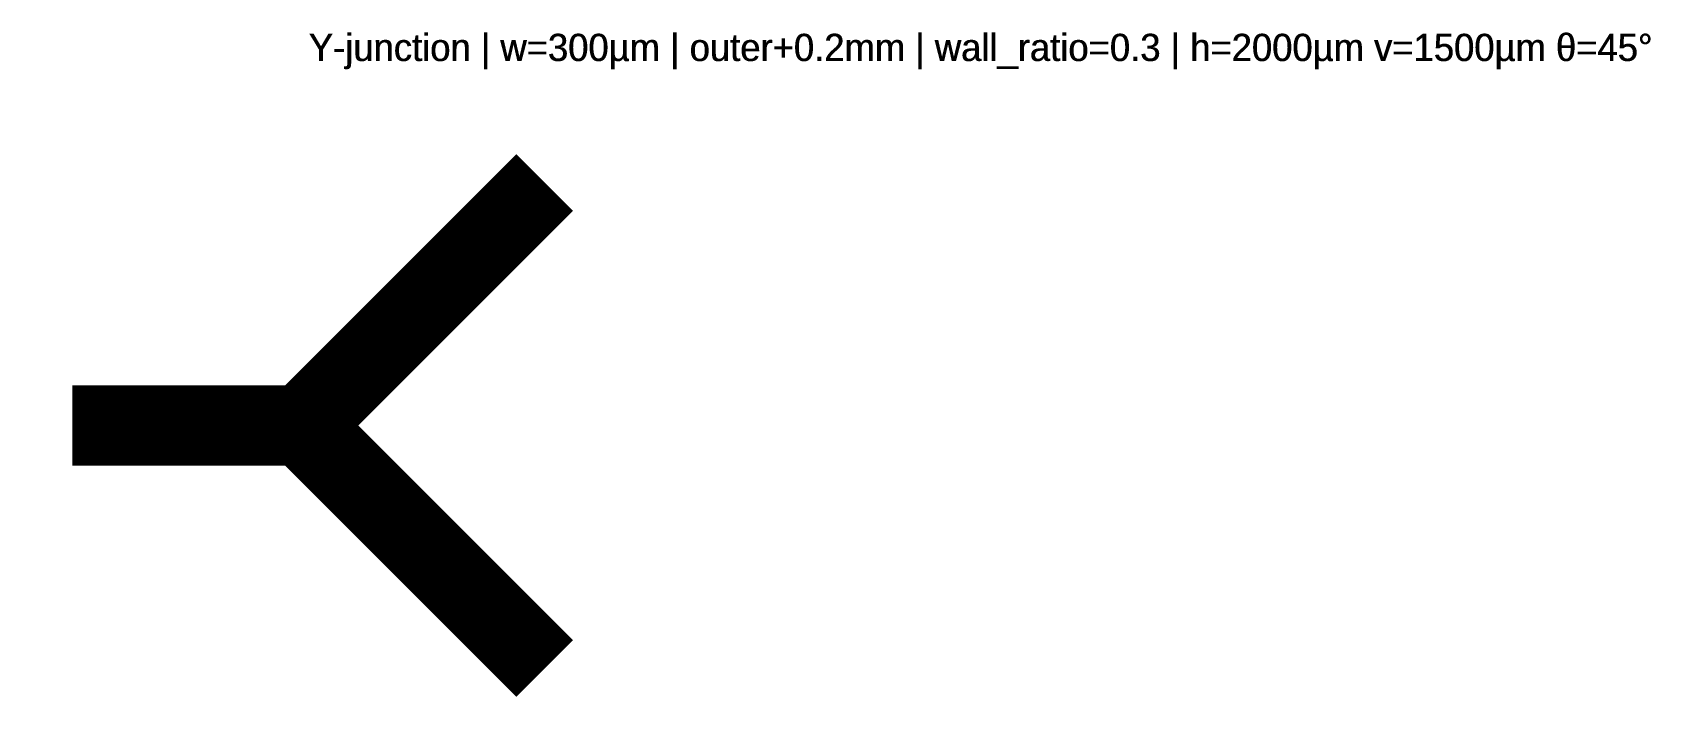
# Model space of a CAD drawing. Header units: metres. Extents: x -1175 to 5886, y -1236 to 1716.
import ezdxf

# ---------------------------------------------------------------- set-up
doc = ezdxf.new("R2010")
doc.units = ezdxf.units.M

msp = doc.modelspace()

# ---------------------------------------------------------------- linework, layer by layer
at = {"const_width": 350}
for points in [[(0, 0), (1060.7, 1060.7)], [(-1000, 0), (0, 0)], [(0, 0), (1060.7, -1060.7)]]:
    msp.add_lwpolyline(points, dxfattribs=at)

# ---------------------------------------------------------------- texts
for p in [(30.3, 1591), (32.7, 1591)]:
    msp.add_text('Y-junction | w=300µm | outer+0.2mm | wall_ratio=0.3 | h=2000µm v=1500µm θ=45°', height=118.794).set_placement(p)

doc.saveas('drawing.dxf')
